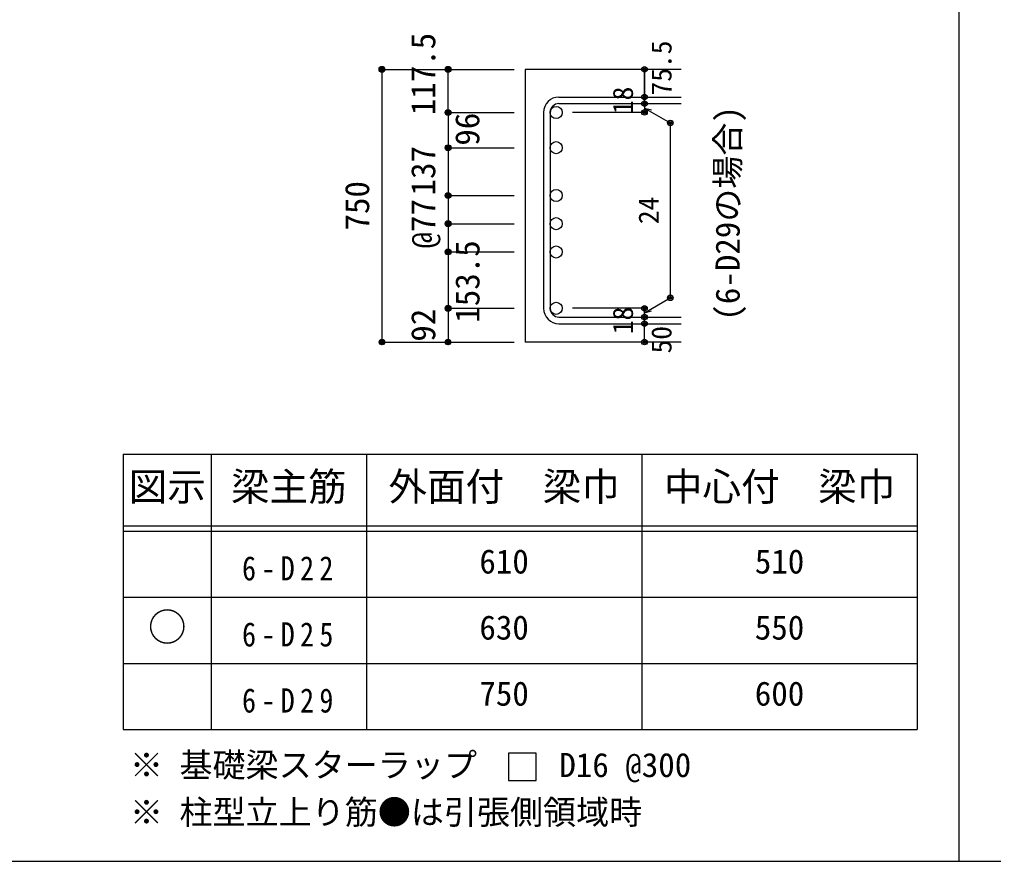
# Model space of a CAD drawing. Units: millimetres at full size, sheet at 1:30, with parts at other scales. Extents: x -5973 to 5954, y -4195 to 4201.
# Drawn here: x -3683 to -1031, y -4195 to -1901 of the extents above; entities that cross this region are included whole.
import ezdxf
from ezdxf.enums import TextEntityAlignment as Align

# ---------------------------------------------------------------- set-up
doc = ezdxf.new("R2010")
doc.units = ezdxf.units.MM
doc.header["$LTSCALE"] = 30
doc.header["$PDMODE"] = 32
doc.header["$PDSIZE"] = 15
for name, color, linetype in [('0-1_躯体線', 2, 'Continuous'), ('0-5_基礎梁筋', 7, 'Continuous'), ('0-6_スタラップ筋', 7, 'Continuous'), ('0-7_文字', 4, 'Continuous'), ('0-D_寸法', 4, 'Continuous'), ('6-7_文字', 7, 'Continuous'), ('6-E_枠', 7, 'Continuous'), ('F-0_枠', 6, 'Continuous')]:
    doc.layers.add(name, color=color, linetype=linetype)
doc.styles.add('ＭＳ ゴシック', font='')
doc.styles.get('ＭＳ ゴシック').set_extended_font_data('MS Gothic')

msp = doc.modelspace()

# ---------------------------------------------------------------- linework, layer by layer
at = {"layer": '0-1_躯体線'}
for p, q in [((-1880.8, -2037.01), (-2305.8, -2037.01)), ((-2305.8, -2037.01), (-2305.8, -2780.01)), ((-1880.8, -2780.01), (-2305.8, -2780.01))]:
    msp.add_line(p, q, dxfattribs=at)
at = {"layer": '0-5_基礎梁筋', "color": 3}
for centre in [(-2221.3, -2154.44), (-2221.3, -2250.51), (-2221.3, -2380.51), (-2221.3, -2457.51), (-2221.3, -2534.51), (-2221.3, -2688.01)]:
    msp.add_circle(centre, 16.5, dxfattribs=at)
at = {"layer": '0-6_スタラップ筋'}
for p, q in [((-2213.8, -2112.44), (-1880.8, -2112.44)), ((-2213.8, -2130.44), (-1880.8, -2130.44)), ((-2255.8, -2154.44), (-2255.8, -2688.01)), ((-2237.8, -2154.44), (-2237.8, -2688.01)), ((-2213.8, -2712.01), (-1880.8, -2712.01)), ((-2213.8, -2730.01), (-1880.8, -2730.01))]:
    msp.add_line(p, q, dxfattribs=at)
for centre, radius, start, end in [((-2213.8, -2154.44), 42, 90, 180), ((-2213.8, -2154.44), 24, 90, 180), ((-2213.8, -2688.01), 42, 180, 270), ((-2213.8, -2688.01), 24, 180, 270)]:
    msp.add_arc(centre, radius, start, end, dxfattribs=at)
at = {"layer": '0-D_寸法'}
for p, q in [((-2695.8, -2037.01), (-2515.8, -2037.01)), ((-2695.8, -2037.01), (-2515.8, -2037.01)), ((-2695.8, -2037.01), (-2695.8, -2780.01)), ((-2515.8, -2037.01), (-2335.8, -2037.01)), ((-2515.8, -2037.01), (-2335.8, -2037.01)), ((-2515.8, -2154.44), (-2515.8, -2037.01)), ((-1980.8, -2112.44), (-1980.8, -2037.01)), ((-1980.8, -2037.01), (-1980.8, -2112.44)), ((-1980.8, -2130.44), (-1980.8, -2112.44)), ((-1980.8, -2130.44), (-1980.8, -2154.44)), ((-1980.8, -2142.44), (-1910.74, -2182.88)), ((-1980.8, -2142.44), (-1961.48, -2147.61)), ((-2515.8, -2154.44), (-2335.8, -2154.44)), ((-2515.8, -2154.44), (-2335.8, -2154.44)), ((-2515.8, -2154.44), (-2515.8, -2248.01)), ((-1980.8, -2154.44), (-2176.89, -2154.44)), ((-1910.74, -2182.88), (-1910.74, -2659.56)), ((-2515.8, -2248.01), (-2515.8, -2378.01)), ((-2515.8, -2250.51), (-2335.8, -2250.51)), ((-2515.8, -2250.51), (-2335.8, -2250.51)), ((-2515.8, -2380.51), (-2335.8, -2380.51)), ((-2515.8, -2380.51), (-2335.8, -2380.51)), ((-2515.8, -2457.51), (-2335.8, -2457.51)), ((-2515.8, -2457.51), (-2335.8, -2457.51)), ((-2515.8, -2534.51), (-2335.8, -2534.51)), ((-2515.8, -2534.51), (-2335.8, -2534.51)), ((-1980.8, -2700.01), (-1910.74, -2659.56)), ((-2515.8, -2688.01), (-2335.8, -2688.01)), ((-1980.8, -2688.01), (-2176.89, -2688.01)), ((-1980.8, -2712.01), (-1980.8, -2688.01)), ((-1980.8, -2700.01), (-1961.48, -2694.83)), ((-1980.8, -2730.01), (-1980.8, -2712.01)), ((-1980.8, -2780.01), (-1980.8, -2730.01)), ((-2695.8, -2780.01), (-2515.8, -2780.01)), ((-2515.8, -2780.01), (-2335.8, -2780.01))]:
    msp.add_line(p, q, dxfattribs=at)
msp.add_lwpolyline([(-2515.8, -2378.01), (-2515.8, -2688.01), (-2515.8, -2780.01)], dxfattribs=at)
for centre, radius in [((-2695.8, -2037.01), 8), ((-2695.8, -2037.01), 7.2), ((-2695.8, -2037.01), 6.4), ((-2695.8, -2037.01), 5.6), ((-2695.8, -2037.01), 4.8), ((-2695.8, -2037.01), 4), ((-2695.8, -2037.01), 3.2), ((-2695.8, -2037.01), 2.4), ((-2695.8, -2037.01), 1.6), ((-2695.8, -2037.01), 0.8), ((-2515.8, -2037.01), 8), ((-2515.8, -2037.01), 7.2), ((-2515.8, -2037.01), 6.4), ((-2515.8, -2037.01), 5.6), ((-2515.8, -2037.01), 4.8), ((-2515.8, -2037.01), 4), ((-2515.8, -2037.01), 3.2), ((-2515.8, -2037.01), 2.4), ((-2515.8, -2037.01), 1.6), ((-2515.8, -2037.01), 0.8), ((-1980.8, -2037.01), 4), ((-1980.8, -2037.01), 3.6), ((-1980.8, -2037.01), 3.2), ((-1980.8, -2037.01), 2.8), ((-1980.8, -2037.01), 2.4), ((-1980.8, -2037.01), 2), ((-1980.8, -2037.01), 1.6), ((-1980.8, -2037.01), 1.2), ((-1980.8, -2037.01), 0.8), ((-1980.8, -2037.01), 0.4), ((-1980.8, -2112.44), 4), ((-1980.8, -2112.44), 3.6), ((-1980.8, -2112.44), 3.2), ((-1980.8, -2112.44), 2.8), ((-1980.8, -2112.44), 2.4), ((-1980.8, -2112.44), 2), ((-1980.8, -2112.44), 1.6), ((-1980.8, -2112.44), 1.2), ((-1980.8, -2112.44), 0.8), ((-1980.8, -2112.44), 0.4), ((-2515.8, -2154.44), 8), ((-2515.8, -2154.44), 7.2), ((-2515.8, -2154.44), 6.4), ((-1980.8, -2130.44), 4), ((-1980.8, -2130.44), 3.6), ((-1980.8, -2130.44), 3.2), ((-1980.8, -2130.44), 2.8), ((-1980.8, -2130.44), 2.4), ((-1980.8, -2130.44), 2), ((-1980.8, -2130.44), 1.6), ((-1980.8, -2130.44), 1.2), ((-1980.8, -2130.44), 0.8), ((-1980.8, -2130.44), 0.4), ((-2515.8, -2154.44), 5.6), ((-2515.8, -2154.44), 4.8), ((-2515.8, -2154.44), 4), ((-2515.8, -2154.44), 3.2), ((-2515.8, -2154.44), 2.4), ((-2515.8, -2154.44), 1.6), ((-2515.8, -2154.44), 0.8), ((-1980.8, -2154.44), 4), ((-1980.8, -2154.44), 3.6), ((-1980.8, -2154.44), 3.2), ((-1980.8, -2154.44), 2.8), ((-1980.8, -2154.44), 2.4), ((-1980.8, -2154.44), 2), ((-1980.8, -2154.44), 1.6), ((-1980.8, -2154.44), 1.2), ((-1980.8, -2154.44), 0.8), ((-1980.8, -2154.44), 0.4), ((-1910.74, -2182.88), 4), ((-1910.74, -2182.88), 3.6), ((-1910.74, -2182.88), 3.2), ((-1910.74, -2182.88), 2.8), ((-1910.74, -2182.88), 2.4), ((-1910.74, -2182.88), 2), ((-1910.74, -2182.88), 1.6), ((-1910.74, -2182.88), 1.2), ((-1910.74, -2182.88), 0.8), ((-1910.74, -2182.88), 0.4), ((-2515.8, -2250.51), 8), ((-2515.8, -2250.51), 7.2), ((-2515.8, -2250.51), 6.4), ((-2515.8, -2250.51), 5.6), ((-2515.8, -2250.51), 4.8), ((-2515.8, -2250.51), 4), ((-2515.8, -2250.51), 3.2), ((-2515.8, -2250.51), 2.4), ((-2515.8, -2250.51), 1.6), ((-2515.8, -2250.51), 0.8), ((-2515.8, -2380.51), 8), ((-2515.8, -2380.51), 7.2), ((-2515.8, -2380.51), 6.4), ((-2515.8, -2380.51), 5.6), ((-2515.8, -2380.51), 4.8), ((-2515.8, -2380.51), 4), ((-2515.8, -2380.51), 3.2), ((-2515.8, -2380.51), 2.4), ((-2515.8, -2380.51), 1.6), ((-2515.8, -2380.51), 0.8), ((-2515.8, -2457.51), 8), ((-2515.8, -2457.51), 7.2), ((-2515.8, -2457.51), 6.4), ((-2515.8, -2457.51), 5.6), ((-2515.8, -2457.51), 4.8), ((-2515.8, -2457.51), 4), ((-2515.8, -2457.51), 3.2), ((-2515.8, -2457.51), 2.4), ((-2515.8, -2457.51), 1.6), ((-2515.8, -2457.51), 0.8), ((-2515.8, -2534.51), 8), ((-2515.8, -2534.51), 7.2), ((-2515.8, -2534.51), 6.4), ((-2515.8, -2534.51), 5.6), ((-2515.8, -2534.51), 4.8), ((-2515.8, -2534.51), 4), ((-2515.8, -2534.51), 3.2), ((-2515.8, -2534.51), 2.4), ((-2515.8, -2534.51), 1.6), ((-2515.8, -2534.51), 0.8), ((-1910.74, -2659.56), 4), ((-1910.74, -2659.56), 3.6), ((-1910.74, -2659.56), 3.2), ((-1910.74, -2659.56), 2.8), ((-1910.74, -2659.56), 2.4), ((-1910.74, -2659.56), 2), ((-1910.74, -2659.56), 1.6), ((-1910.74, -2659.56), 1.2), ((-1910.74, -2659.56), 0.8), ((-1910.74, -2659.56), 0.4), ((-2515.8, -2688.01), 8), ((-2515.8, -2688.01), 7.2), ((-2515.8, -2688.01), 6.4), ((-2515.8, -2688.01), 5.6), ((-2515.8, -2688.01), 4.8), ((-2515.8, -2688.01), 4), ((-2515.8, -2688.01), 3.2), ((-2515.8, -2688.01), 2.4), ((-2515.8, -2688.01), 1.6), ((-2515.8, -2688.01), 0.8), ((-1980.8, -2688.01), 4), ((-1980.8, -2688.01), 3.6), ((-1980.8, -2688.01), 3.2), ((-1980.8, -2688.01), 2.8), ((-1980.8, -2688.01), 2.4), ((-1980.8, -2688.01), 2), ((-1980.8, -2688.01), 1.6), ((-1980.8, -2688.01), 1.2), ((-1980.8, -2688.01), 0.8), ((-1980.8, -2688.01), 0.4), ((-1980.8, -2712.01), 4), ((-1980.8, -2730.01), 4), ((-1980.8, -2712.01), 3.6), ((-1980.8, -2730.01), 3.6), ((-1980.8, -2712.01), 3.2), ((-1980.8, -2730.01), 3.2), ((-1980.8, -2712.01), 2.8), ((-1980.8, -2730.01), 2.8), ((-1980.8, -2712.01), 2.4), ((-1980.8, -2730.01), 2.4), ((-1980.8, -2712.01), 2), ((-1980.8, -2730.01), 2), ((-1980.8, -2712.01), 1.6), ((-1980.8, -2730.01), 1.6), ((-1980.8, -2712.01), 1.2), ((-1980.8, -2730.01), 1.2), ((-1980.8, -2712.01), 0.8), ((-1980.8, -2730.01), 0.8), ((-1980.8, -2712.01), 0.4), ((-1980.8, -2730.01), 0.4), ((-2695.8, -2780.01), 7.2), ((-2695.8, -2780.01), 6.4), ((-2695.8, -2780.01), 5.6), ((-2695.8, -2780.01), 4.8), ((-2695.8, -2780.01), 4), ((-2695.8, -2780.01), 3.2), ((-2695.8, -2780.01), 2.4), ((-2695.8, -2780.01), 1.6), ((-2695.8, -2780.01), 0.8), ((-2515.8, -2780.01), 7.2), ((-2515.8, -2780.01), 6.4), ((-2515.8, -2780.01), 5.6), ((-2515.8, -2780.01), 4.8), ((-2515.8, -2780.01), 4), ((-2515.8, -2780.01), 3.2), ((-2515.8, -2780.01), 2.4), ((-2515.8, -2780.01), 1.6), ((-2515.8, -2780.01), 0.8), ((-1980.8, -2780.01), 4), ((-1980.8, -2780.01), 3.6), ((-1980.8, -2780.01), 3.2), ((-1980.8, -2780.01), 2.8), ((-1980.8, -2780.01), 2.4), ((-1980.8, -2780.01), 2), ((-1980.8, -2780.01), 1.6), ((-1980.8, -2780.01), 1.2), ((-1980.8, -2780.01), 0.8), ((-1980.8, -2780.01), 0.4)]:
    msp.add_circle(centre, radius, dxfattribs=at)
at = {"layer": '0-D_寸法', "color": 7}
for p in [(-2695.8, -2037.01), (-2695.8, -2037.01), (-2515.8, -2037.01), (-1980.8, -2037.01), (-1980.8, -2112.44), (-2515.8, -2154.44), (-1980.8, -2130.44), (-1980.8, -2154.44), (-1910.74, -2182.88), (-2515.8, -2250.51), (-2515.8, -2250.51), (-2515.8, -2380.51), (-2515.8, -2457.51), (-2515.8, -2534.51), (-1910.74, -2659.56), (-1910.74, -2659.56), (-2515.8, -2688.01), (-2515.8, -2688.01), (-1980.8, -2688.01), (-1980.8, -2688.01), (-1980.8, -2712.01), (-1980.8, -2730.01), (-2695.8, -2780.01), (-2695.8, -2780.01), (-2515.8, -2780.01), (-1980.8, -2780.01)]:
    msp.add_point(p, dxfattribs=at)
at = {"layer": '6-7_文字'}
msp.add_lwpolyline([(-2350.77, -3974.72), (-2275.77, -3974.72), (-2275.77, -3899.72), (-2350.77, -3899.72)], close=True, dxfattribs=at)
at = {"layer": '6-E_枠', "color": 3}
for p, q in [((-3400.52, -3085.43), (-3400.52, -3835.43)), ((-3400.52, -3085.43), (-1238, -3085.43)), ((-1238, -3085.43), (-1238, -3835.43)), ((-3400.52, -3835.43), (-1238, -3835.43))]:
    msp.add_line(p, q, dxfattribs=at)
at = {"layer": '6-E_枠'}
for p, q in [((-3160.52, -3085.43), (-3160.52, -3835.43)), ((-2738, -3085.43), (-2738, -3835.43)), ((-1988, -3085.43), (-1988, -3835.43)), ((-3400.52, -3280.43), (-1238, -3280.43)), ((-3400.52, -3295.43), (-1238, -3295.43)), ((-3400.52, -3475.43), (-1238, -3475.43)), ((-3400.52, -3655.43), (-1238, -3655.43))]:
    msp.add_line(p, q, dxfattribs=at)
at = {"layer": 'F-0_枠', "color": 2}
msp.add_line((-1124.64, 4201.15), (-1124.64, -4195.24), dxfattribs=at)
at = {"layer": 'F-0_枠'}
msp.add_line((5954.1, -4195.24), (-5972.88, -4195.24), dxfattribs=at)

# ---------------------------------------------------------------- texts
at = {"layer": '0-7_文字', "color": 7, "style": 'ＭＳ ゴシック'}
msp.add_text('(6-D29の場合)', height=65.98, rotation=90, dxfattribs=at).set_placement((-1701.8, -2721.53), align=Align.BOTTOM_LEFT)
at = {"layer": '0-D_寸法', "style": 'ＭＳ ゴシック'}
for s, height, p in [('117.5', 65.98, (-2530.8, -2161.97)), ('75.5', 54.99, (-1890.8, -2108.2)), ('18', 54.99, (-1995.8, -2158.94)), ('96', 65.98, (-2410.8, -2244.97)), ('137', 65.98, (-2530.8, -2380.51)), ('750', 65.98, (-2710.8, -2476.01)), ('24', 54.99, (-1925.74, -2458.72)), ('@77', 65.98, (-2530.8, -2525.01)), ('153.5', 65.98, (-2410.44, -2727.24)), ('92', 65.98, (-2530.8, -2779.01)), ('18', 54.99, (-1995.8, -2758.51)), ('50', 54.99, (-1890.8, -2811.01))]:
    msp.add_text(s, height=height, rotation=90, dxfattribs=at).set_placement(p, align=Align.BOTTOM_LEFT)
at = {"layer": '6-7_文字', "color": 2, "style": 'ＭＳ ゴシック'}
for s, p in [('図示', (-3385.52, -3235.43)), ('梁主筋', (-3106.76, -3235.43)), ('外面付\u3000梁巾', (-2678, -3235.43)), ('中心付\u3000梁巾', (-1928, -3235.43)), ('○', (-3333.02, -3617.93))]:
    msp.add_text(s, height=76.98, dxfattribs=at).set_placement(p, align=Align.BOTTOM_LEFT)
at = {"layer": '6-7_文字', "style": 'ＭＳ ゴシック'}
for s, p in [('610', (-2430.5, -3430.43)), ('510', (-1680.5, -3430.43)), ('630', (-2430.5, -3610.43)), ('550', (-1680.5, -3610.43)), ('750', (-2430.5, -3790.43)), ('600', (-1680.5, -3790.43)), ('※ 基礎梁スターラップ     D16 @300', (-3381.96, -3985.01)), ('※ 柱型立上り筋●は引張側領域時', (-3381.96, -4113.51))]:
    msp.add_text(s, height=65.98, dxfattribs=at).set_placement(p, align=Align.BOTTOM_LEFT)
at = {"layer": '6-7_文字', "char_height": 65.98, "attachment_point": 7, "style": 'ＭＳ ゴシック'}
for s, insert in [('\\T1.38;\\W0.85;6-D22', (-3076.76, -3430.43)), ('\\T1.38;\\W0.85;6-D25', (-3076.76, -3610.43)), ('\\T1.38;\\W0.85;6-D29', (-3076.76, -3790.43))]:
    msp.add_mtext(s, dxfattribs=dict(at, insert=insert))

doc.saveas('drawing.dxf')
